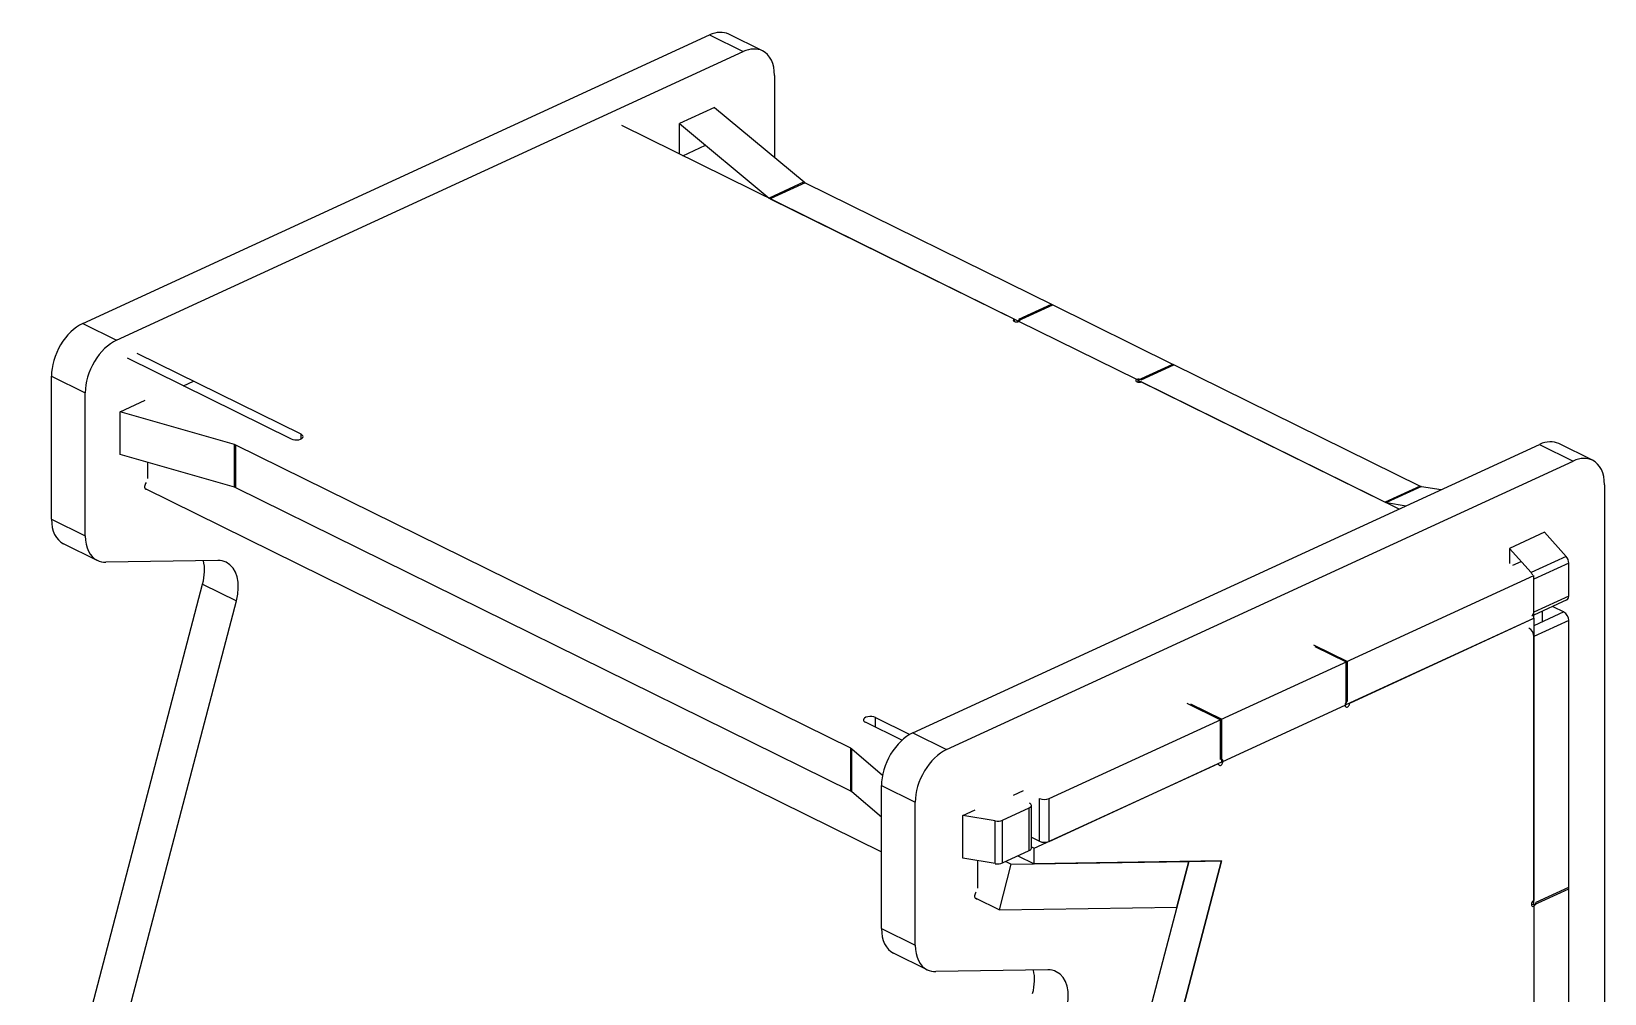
# Model space of a CAD drawing. Header units: millimetres. Extents: x -72 to 43, y -70 to 80.
# Drawn here: x -47.8 to 42.8, y 24.3 to 79.7 of the extents above; entities that cross this region are included whole.
import ezdxf

# ---------------------------------------------------------------- set-up
doc = ezdxf.new("R2010")
doc.units = ezdxf.units.MM
doc.layers.add('Sketch064', color=7, linetype='CONTINUOUS')

msp = doc.modelspace()

# ---------------------------------------------------------------- linework, layer by layer
at = {"layer": 'Sketch064'}
for p, q in [((-44.868, 62.846), (-8.766, 79.469)), ((-8.766, 79.469), (-6.82, 78.509)), ((-5.714, 78.553), (-7.66, 79.513)), ((-42.922, 61.886), (-6.82, 78.509)), ((-5.022, 77.139), (-5.022, 72.413)), ((-8.474, 75.286), (-10.488, 74.359)), ((-8.474, 75.286), (-3.323, 70.999)), ((-10.488, 72.6), (-10.488, 74.359)), ((-10.488, 74.359), (-5.337, 70.072)), ((8.786, 63.094), (-13.823, 74.245)), ((-10.303, 72.509), (-8.992, 73.113)), ((-3.323, 70.999), (-5.337, 70.072)), ((-3.251, 70.951), (-5.265, 70.024)), ((-3.251, 70.951), (10.999, 63.923)), ((-5.265, 70.024), (8.985, 62.995)), ((8.985, 62.995), (10.999, 63.923)), ((9.05, 63.092), (10.929, 63.957)), ((10.929, 63.957), (17.982, 60.478)), ((-44.868, 62.846), (-42.922, 61.886)), ((8.786, 63.094), (8.786, 62.966)), ((8.985, 62.995), (8.985, 62.947)), ((15.838, 59.615), (9.045, 62.966)), ((-42.312, 60.863), (-32.862, 56.202)), ((-32.287, 56.467), (-41.737, 61.128)), ((-46.666, 59.82), (-44.72, 58.861)), ((-46.666, 51.583), (-46.666, 59.82)), ((15.898, 59.585), (17.912, 60.512)), ((16.102, 59.613), (17.982, 60.478)), ((17.912, 60.512), (32.162, 53.484)), ((-39.07, 59.264), (-38.495, 59.529)), ((15.898, 59.585), (30.148, 52.557)), ((15.898, 59.585), (15.898, 59.468)), ((30.946, 52.163), (16.098, 59.487)), ((-44.72, 50.624), (-44.72, 58.861)), ((-42.707, 57.766), (-41.268, 58.428)), ((-42.707, 55.304), (-42.707, 57.766)), ((-36.127, 55.883), (-42.707, 57.766)), ((-32.287, 56.202), (-32.287, 56.467)), ((-36.127, 53.421), (-42.707, 55.304)), ((-36.127, 53.421), (-36.127, 55.883)), ((-36.045, 53.39), (-36.045, 55.852)), ((-0.632, 38.384), (-36.045, 55.852)), ((2.936, 39.266), (39.039, 55.889)), ((39.039, 55.889), (40.984, 54.929)), ((42.09, 54.974), (40.145, 55.933)), ((-41.125, 53.917), (-41.125, 54.851)), ((4.882, 38.307), (40.984, 54.929)), ((32.162, 53.484), (30.148, 52.557)), ((32.234, 53.46), (30.22, 52.533)), ((32.234, 53.46), (33.38, 53.283)), ((42.782, 53.559), (42.782, -38.927)), ((-41.279, 53.352), (1.139, 32.43)), ((-0.632, 35.923), (-36.045, 53.39)), ((30.22, 52.533), (31.366, 52.356)), ((-46.666, 51.583), (-44.72, 50.624)), ((39.33, 50.827), (37.317, 49.9)), ((40.566, 49.435), (39.33, 50.827)), ((-44.028, 49.209), (-45.974, 50.169)), ((37.317, 49.9), (37.317, 49.021)), ((38.553, 48.508), (37.317, 49.9)), ((-37.088, 49.203), (-43.537, 49.103)), ((37.501, 48.93), (37.982, 49.151)), ((40.566, 49.435), (38.553, 48.508)), ((40.72, 49.045), (38.706, 48.118)), ((40.72, 47.153), (40.72, 49.045)), ((27.901, 43.36), (38.706, 48.335)), ((38.706, 45.874), (38.706, 48.335)), ((38.706, 46.225), (38.706, 48.118)), ((-47.819, 10.185), (-37.959, 47.84)), ((-37.959, 47.84), (-36.013, 46.881)), ((40.72, 47.153), (38.706, 46.225)), ((-45.873, 9.225), (-36.013, 46.881)), ((40.609, 46.926), (38.706, 46.05)), ((40.442, 46.235), (38.706, 45.435)), ((39.187, 46.271), (39.187, 45.657)), ((39.798, 46.553), (40.442, 46.235)), ((27.901, 40.899), (38.706, 45.874)), ((28.107, 40.993), (38.706, 45.874)), ((38.706, 45.874), (38.706, 29.62)), ((40.72, 45.746), (38.706, 44.819)), ((40.72, 30.295), (40.72, 45.746)), ((38.706, 29.368), (38.706, 44.819)), ((26.027, 44.353), (27.973, 43.393)), ((26.1, 44.248), (27.901, 43.36)), ((27.973, 43.393), (20.673, 40.032)), ((27.901, 40.899), (27.901, 43.36)), ((27.973, 41.096), (27.973, 43.393)), ((18.728, 40.992), (20.673, 40.032)), ((18.944, 40.954), (20.745, 40.065)), ((20.807, 37.632), (27.838, 40.87)), ((27.846, 40.926), (27.901, 40.899)), ((2.319, 38.849), (0.212, 39.888)), ((0.787, 39.605), (0.787, 40.153)), ((0.787, 40.153), (2.765, 39.178)), ((10.802, 35.488), (20.745, 40.065)), ((20.673, 37.735), (20.673, 40.032)), ((20.745, 37.604), (20.745, 40.065)), ((2.936, 39.266), (4.882, 38.307)), ((-0.632, 35.923), (-0.632, 38.384)), ((1.197, 36.826), (-0.57, 38.344)), ((-0.57, 35.883), (-0.57, 38.344)), ((9.939, 32.629), (20.539, 37.509)), ((10.802, 33.026), (20.745, 37.604)), ((1.139, 36.241), (3.084, 35.281)), ((1.139, 28.004), (1.139, 36.241)), ((1.139, 34.415), (-0.57, 35.883)), ((8.734, 35.685), (9.31, 35.95)), ((10.237, 33.031), (10.237, 35.492)), ((10.802, 33.026), (10.802, 35.488)), ((3.084, 27.044), (3.084, 35.281)), ((5.817, 34.517), (6.536, 34.848)), ((5.817, 32.056), (5.817, 34.517)), ((7.693, 34.202), (5.817, 34.517)), ((8.104, 34.245), (9.652, 34.958)), ((9.652, 32.496), (9.652, 34.958)), ((9.774, 32.633), (9.774, 35.095)), ((7.693, 31.741), (7.693, 34.202)), ((8.104, 31.783), (8.104, 34.245)), ((9.774, 33.259), (10.237, 33.031)), ((9.774, 32.71), (9.939, 32.629)), ((9.939, 31.733), (9.939, 32.629)), ((7.693, 31.741), (5.817, 32.056)), ((6.68, 30.337), (6.68, 31.911)), ((7.926, 29.082), (8.615, 31.712)), ((8.104, 31.783), (9.652, 32.496)), ((8.293, 31.871), (8.615, 31.712)), ((8.615, 31.712), (18.835, 31.871)), ((9, 32.196), (9.939, 31.733)), ((20.727, 31.9), (9.939, 31.733)), ((18.835, 31.871), (13.054, 9.792)), ((20.727, 31.9), (14.946, 9.822)), ((15.016, 10.091), (20.727, 31.9)), ((18.146, 29.24), (18.835, 31.871)), ((18.835, 31.871), (20.727, 31.9)), ((38.706, 29.368), (40.72, 30.295)), ((38.841, 29.518), (40.72, 30.383)), ((40.72, 21.46), (40.72, 30.383)), ((6.526, 29.772), (7.926, 29.082)), ((7.926, 29.082), (18.146, 29.24)), ((38.576, 29.432), (38.706, 29.368)), ((38.706, 29.292), (38.706, 20.697)), ((1.139, 28.004), (3.084, 27.044)), ((3.776, 25.63), (1.831, 26.59)), ((10.717, 25.623), (4.267, 25.524))]:
    msp.add_line(p, q, dxfattribs=at)
for centre, major_axis, ratio, start_param, end_param in [((-8.766, 77.271), (-1.106, -2.242), 0.632255, 3.141593, 3.804109), ((-6.82, 76.311), (-1.106, -2.242), 0.632255, 3.141593, 3.804109), ((-6.82, 76.311), (-1.106, -2.242), 0.632255, 2.233313, 3.141593), ((-3.251, 71.303), (0.167, -0.363), 0.610857, 5.375494, 5.637293), ((-5.265, 70.376), (0.167, -0.363), 0.610857, 5.375494, 5.637293), ((-44.868, 60.648), (-1.106, -2.242), 0.632255, 3.804109, 5.374906), ((8.915, 63.03), (-0.187, 0), 0.476557, 5.480576, 0), ((8.915, 63.03), (-0.187, 0), 0.476557, 0, 2.338983), ((8.915, 63.03), (-0.187, 0), 0.476557, 2.338983, 3.141593), ((8.915, 63.03), (-0.187, 0), 0.476557, 3.141593, 3.90978), ((-42.922, 59.689), (-1.106, -2.242), 0.632255, 3.804109, 5.374906), ((15.968, 59.551), (-0.187, 0), 0.476557, 5.480576, 0), ((15.968, 59.551), (-0.187, 0), 0.476557, 0, 2.338983), ((15.968, 59.551), (-0.187, 0), 0.476557, 3.90978, 5.480576), ((-32.575, 56.335), (-0.4, 0), 0.476557, 0.768187, 3.141593), ((-32.575, 56.335), (-0.4, 0), 0.476557, 3.141593, 3.90978), ((-36.333, 55.719), (-0.4, 0), 0.476557, 3.90978, 4.171579), ((39.039, 53.691), (-1.106, -2.242), 0.632255, 3.141593, 3.804109), ((40.984, 52.732), (-1.106, -2.242), 0.632255, 3.141593, 3.804109), ((40.984, 52.732), (-1.106, -2.242), 0.632255, 2.233313, 3.141593), ((-41.125, 53.536), (-0.111, -0.224), 0.632255, 4.327708, 0), ((32.162, 53.835), (0.167, -0.363), 0.610857, 5.637293, 5.899093), ((-41.125, 53.536), (-0.111, -0.224), 0.632255, 0, 0.366064), ((-36.333, 53.258), (-0.4, 0), 0.476557, 3.90978, 4.171579), ((30.148, 52.908), (0.167, -0.363), 0.610857, 5.637293, 5.899093), ((-44.868, 52.411), (-1.106, -2.242), 0.632255, 5.374906, 0), ((-42.922, 51.452), (-1.106, -2.242), 0.632255, 5.374906, 0), ((-42.922, 51.452), (-1.106, -2.242), 0.632255, 0, 0.313451), ((-39.648, 47.814), (-1.106, -2.242), 0.632255, 1.884247, 2.499075), ((-37.703, 46.855), (-1.106, -2.242), 0.632255, 3.141593, 3.455043), ((-37.703, 46.855), (-1.106, -2.242), 0.632255, 1.884247, 3.141593), ((40.442, 49.182), (-0.167, 0.363), 0.610857, 4.066497, 5.173646), ((38.428, 48.255), (-0.167, 0.363), 0.610857, 4.732737, 5.173646), ((40.442, 47.29), (-0.167, 0.363), 0.610857, 3.141593, 4.066497), ((38.428, 46.362), (-0.167, 0.363), 0.610857, 3.141593, 4.066497), ((40.442, 45.883), (-0.167, 0.363), 0.610857, 4.066497, 5.637293), ((38.428, 44.956), (-0.167, 0.363), 0.610857, 4.066497, 5.637293), ((27.973, 40.932), (-0.083, -0.167), 0.632255, 3.804109, 5.374906), ((27.973, 40.932), (-0.083, -0.167), 0.632255, 5.374906, 0), ((27.973, 40.932), (-0.083, -0.167), 0.632255, 0, 2.233313), ((0.499, 40.021), (-0.4, 0), 0.476557, 3.90978, 0), ((0.499, 40.021), (-0.4, 0), 0.476557, 0, 0.768187), ((2.936, 37.069), (-1.106, -2.242), 0.632255, 3.804109, 5.374906), ((-0.92, 38.252), (-0.4, 0), 0.476557, 3.64798, 3.90978), ((4.882, 36.109), (-1.106, -2.242), 0.632255, 3.804109, 5.374906), ((20.673, 37.571), (-0.083, -0.167), 0.632255, 5.374906, 0), ((20.673, 37.571), (-0.083, -0.167), 0.632255, 0, 2.233313), ((20.673, 37.571), (-0.083, -0.167), 0.632255, 3.141593, 3.804109), ((20.673, 37.571), (-0.083, -0.167), 0.632255, 2.233313, 3.141593), ((-0.92, 35.79), (-0.4, 0), 0.476557, 3.64798, 3.90978), ((10.525, 35.625), (0.4, 0), 0.476557, 3.90978, 5.480576), ((9.374, 35.095), (0.4, 0), 0.476557, 5.480576, 0), ((9.374, 35.095), (0.4, 0), 0.476557, 0, 0.768187), ((7.826, 34.382), (0.4, 0), 0.476557, 4.373427, 5.480576), ((9.374, 32.633), (0.4, 0), 0.476557, 5.480576, 0), ((10.525, 33.163), (0.4, 0), 0.476557, 3.90978, 5.480576), ((7.826, 31.92), (0.4, 0), 0.476557, 4.373427, 5.480576), ((6.68, 29.957), (-0.111, -0.224), 0.632255, 4.327708, 0), ((6.68, 29.957), (-0.111, -0.224), 0.632255, 0, 0.366064), ((16.019, 29.166), (-0.442, -0.897), 0.632255, 1.884247, 1.928579), ((38.706, 29.456), (-0.083, -0.167), 0.632255, 3.804109, 0), ((38.706, 29.456), (-0.083, -0.167), 0.632255, 0, 0.662517), ((38.706, 29.456), (-0.083, -0.167), 0.632255, 0.662517, 2.233313), ((2.936, 28.832), (-1.106, -2.242), 0.632255, 5.374906, 0), ((4.882, 27.872), (-1.106, -2.242), 0.632255, 5.374906, 0), ((4.882, 27.872), (-1.106, -2.242), 0.632255, 0, 0.313451), ((8.156, 24.235), (-1.106, -2.242), 0.632255, 1.884247, 2.499075), ((10.102, 23.275), (-1.106, -2.242), 0.632255, 3.141593, 3.455043), ((10.102, 23.275), (-1.106, -2.242), 0.632255, 1.884247, 3.141593)]:
    msp.add_ellipse(centre, major_axis=major_axis, ratio=ratio, start_param=start_param, end_param=end_param, dxfattribs=at)

doc.saveas('drawing.dxf')
